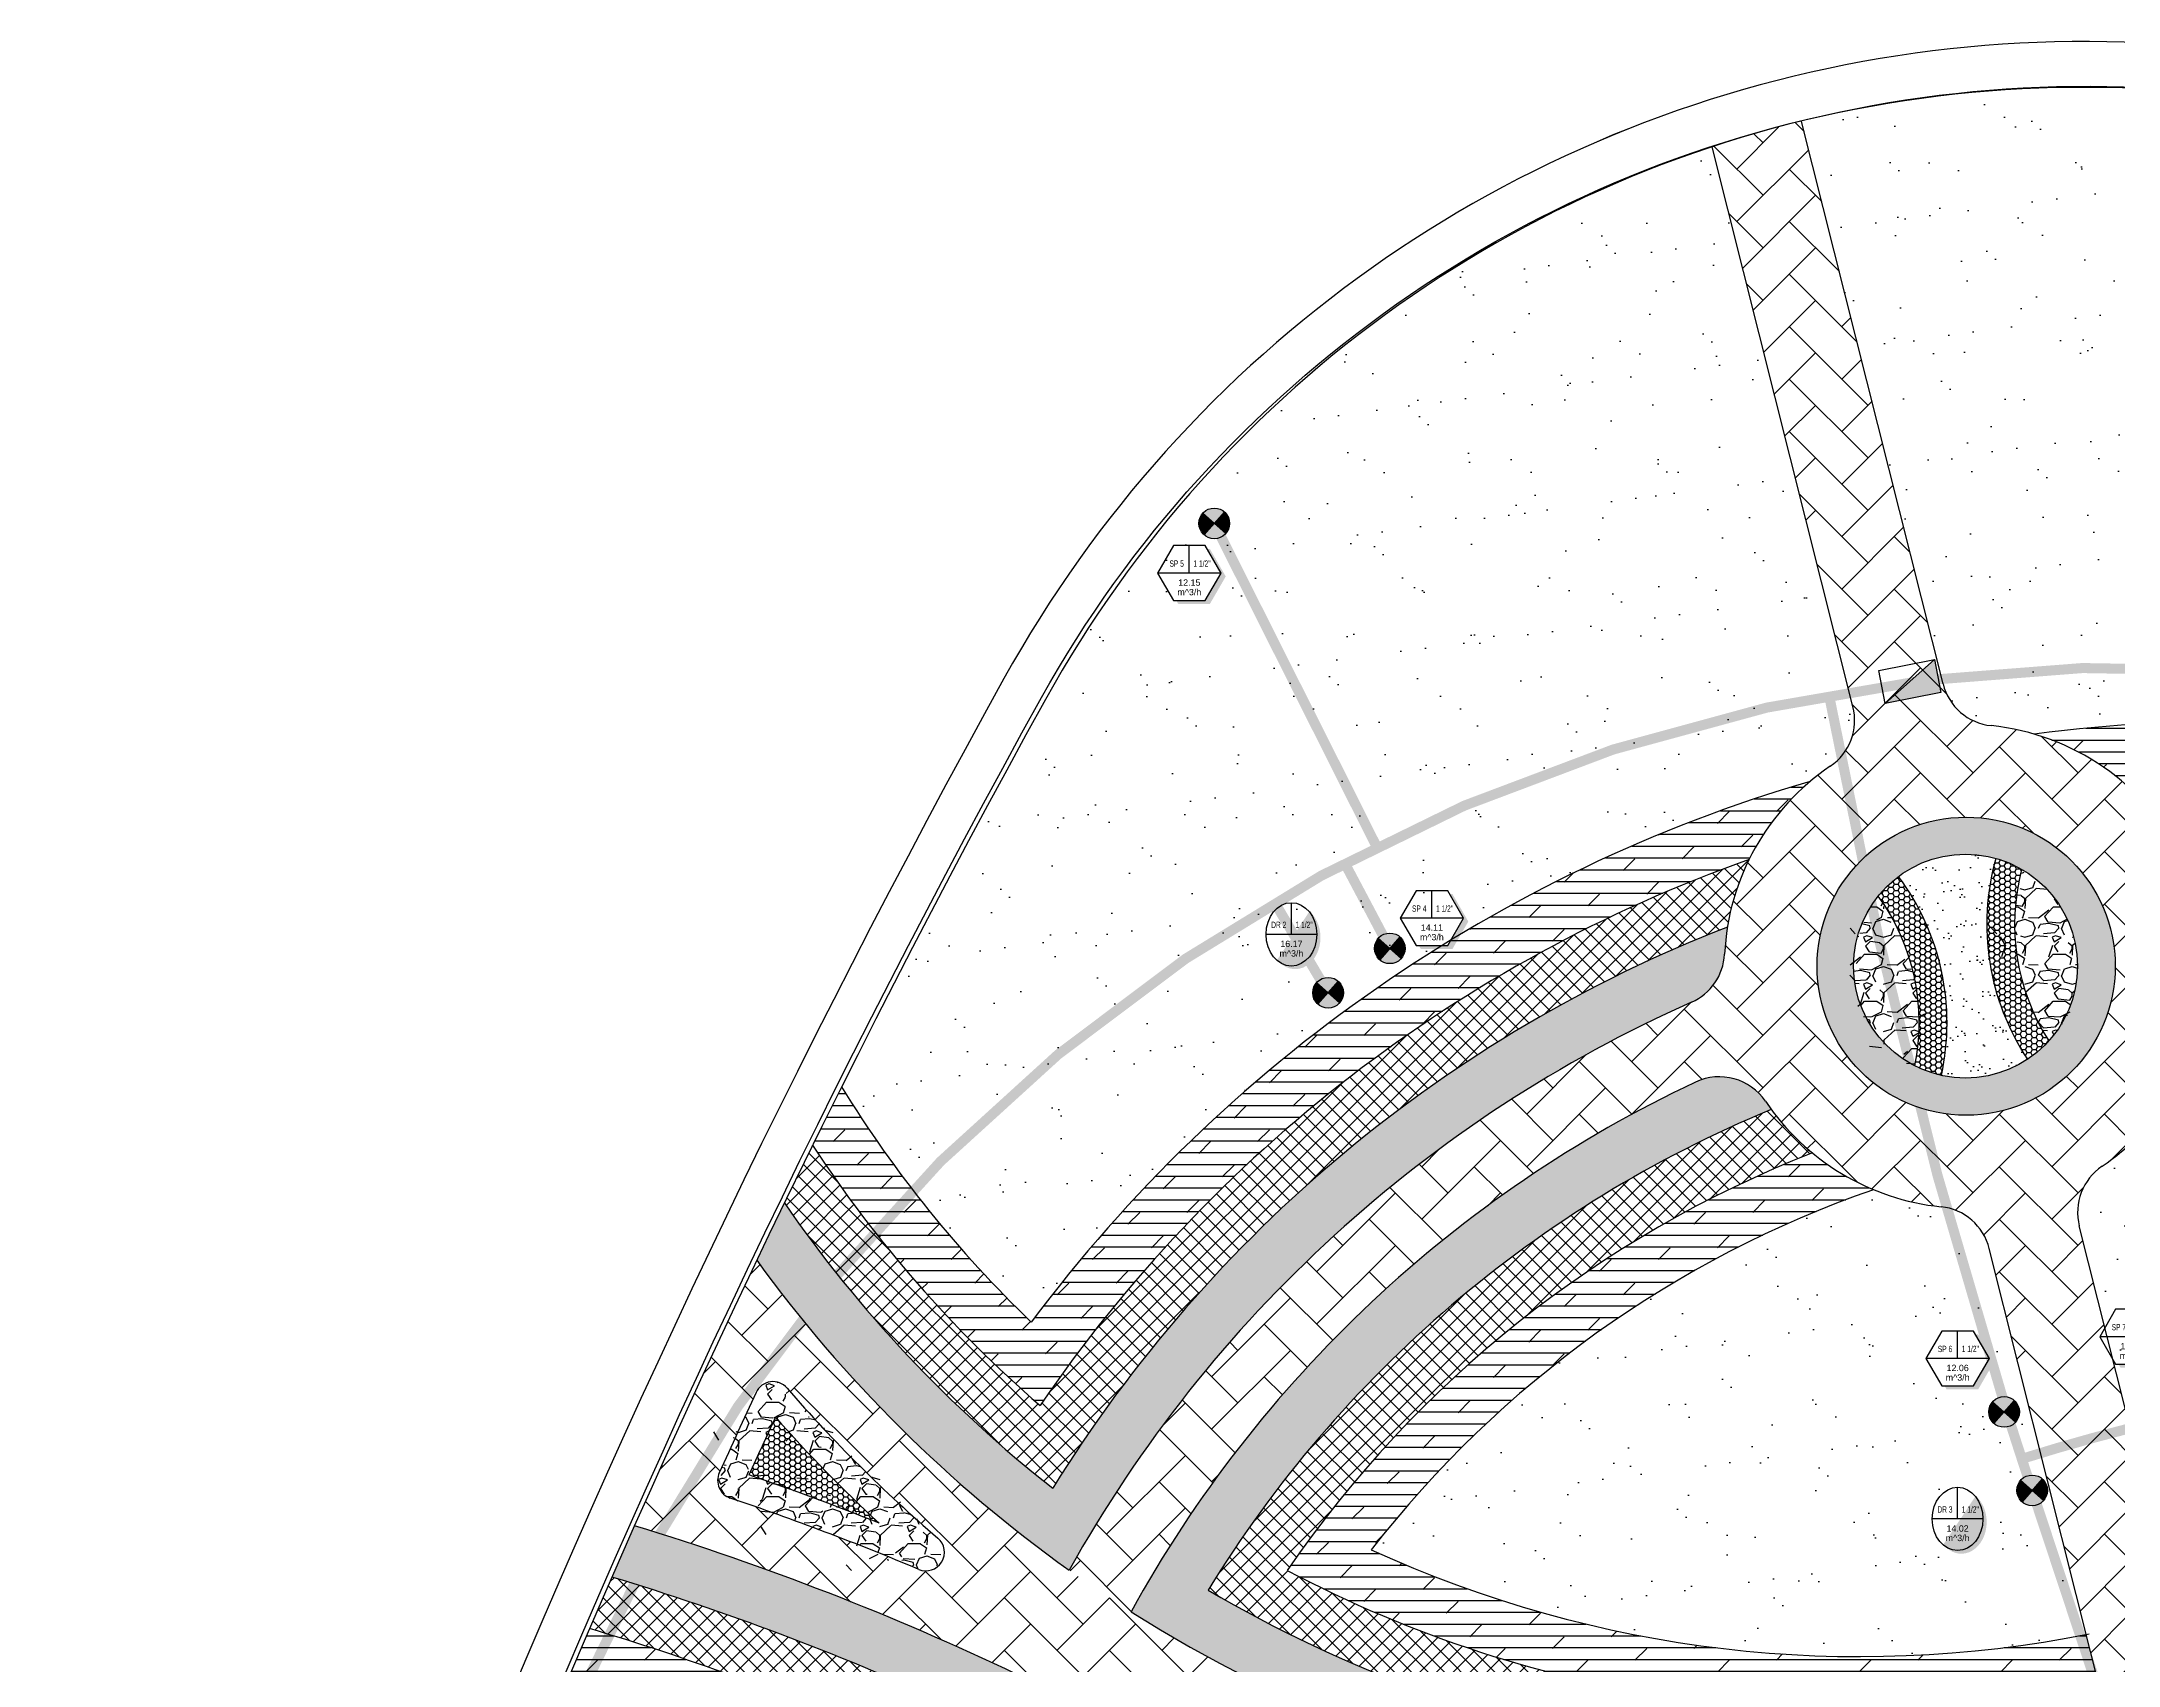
# Model space of a CAD drawing. Extents: x 671027 to 671570, y 802418 to 802669.
# Drawn here: x 671246.4 to 671358.3, y 802527.9 to 802615.4 of the extents above; entities that cross this region are included whole.
import ezdxf
from ezdxf.enums import TextEntityAlignment as Align

# ---------------------------------------------------------------- set-up
doc = ezdxf.new("R2010")
doc.units = 0
doc.linetypes.add('1', pattern=[0])
for name, color, linetype in [('Grass', 7, 'Continuous'), ('gravel', 7, 'Continuous'), ('L-IRR-CONT-CABLES', 171, 'Continuous'), ('L-IRR-CONT-CONTROLLER', 5, 'Continuous'), ('L-VALV-NOTN', 7, 'Continuous'), ('L-VALV-SYMB', 7, 'Continuous'), ('L-ZONE-ATTR-VALV', 7, 'Continuous'), ('ROAD BORDER', 7, 'Continuous'), ('Roads boundry', 7, 'Continuous'), ('sand', 7, 'Continuous'), ('shrubs-Gc', 7, 'Continuous')]:
    doc.layers.add(name, color=color, linetype=linetype)
doc.layers.add('Hardscape', color=80, linetype='1', lineweight=15)
doc.layers.add('L-SYMB-TRIM', color=7, linetype='Continuous', true_color=0x000000)
doc.styles.get("Standard").update_dxf_attribs({"font": 'arial.ttf'})
doc.styles.add('ValveZoneLabelText', font='arial.ttf', dxfattribs={"height": 0.2000000064})
doc.linetypes.add('PIPE 90', pattern='A,12.7,-5.08,["GAS",Standard,S=2.54,R=0,X=-2.54,Y=-1.27],-6.35', length=24.13)
pattern_1 = [(0, (0, 0), (0, 0.635), []), (45, (0, 0), (-1.269999134350098, 1.269999134350099), [0.8980256121069154, -1.796051224213831])]
pattern_2 = [(45, (0, 0), (-0.4490128060534576, 0.4490128060534577), []), (135, (0, 0), (-0.4490128060534577, -0.4490128060534576), [])]
pattern_3 = [(37.50000000000001, (0, 0), (-0.01800035207982051, 0.5505898919955101), [0, -0.43434, 0, -0.485775, 0, -0.4643437499999999]), (7.499999999999999, (0, 0), (0.505713693530253, 0.8064282381393985), [0, -0.234315, 0, -0.3914775, 0, -0.15001875]), (327.5, (-0.3514725000131875, 0), (0.8898664165216401, 0.001616832763363982), [0, -0.142875, 0, -0.51435, 0, -0.6715125]), (317.5, (-0.3514725000131875, 0), (0.8590010090313343, 0.2507954886643683), [0, -0.07143749999999999, 0, -0.337185, 0, -0.3857625])]
pattern_4 = [(37.50000000000001, (0, 0), (-0.1600031295984046, 4.894132373293424), [0, -3.860800000000001, 0, -4.318000000000001, 0, -4.1275]), (7.499999999999999, (0, 0), (4.495232831380027, 7.168251005683543), [0, -2.0828, 0, -3.4798, 0, -1.3335]), (327.5, (-3.124199999962002, 0), (7.90992370241458, 0.01437184678545762), [0, -1.27, 0, -4.572, 0, -5.969]), (317.5, (-3.124199999962002, 0), (7.635564524722972, 2.229293232572163), [0, -0.635, 0, -2.9972, 0, -3.429])]
pattern_5 = [(0, (0, 0), (0.28575, 0.1649778387), [0.1905, -0.3809999999999999]), (120, (0, 0), (-0.2857499993756514, 0.1649778397814034), [0.1904999999999998, -0.3809999999999997]), (59.99999999999999, (0, 0), (6.243485461965292e-10, 0.3299556784814033), [-0.3809999999999999, 0.1905])]
pattern_6 = [(228.0127875, (-50.79460493242368, 77.47674149286468), (-20.32000000159581, -22.85999999858178), [0.34172144, -33.830483639565]), (184.969741, (-51.02320493233856, 77.2227414927911), (30.47999998794051, 2.540000144697924), [0.5864047199999993, -58.05404889352396]), (132.5104471, (-51.60740493237972, 77.17194149282295), (25.40000001072749, -27.93999999024596), [0.41348152, -40.9347227941]), (267.273689, (-52.59800493239891, 76.53694149281364), (2.540000005319725, 50.79999999973313), [0.5340045199999994, -52.86643742573796]), (292.83365418, (-52.62340493244119, 76.00354149285704), (-12.70000000106341, 30.47999999955546), [0.5236336999999994, -51.83980774534396]), (357.2736889999999, (-52.42020493233576, 75.52094149275217), (-50.79999999973313, 2.540000005319728), [0.5340045199999994, -52.86643742573796]), (37.69424047, (-51.88680493237916, 75.4955414928263), (-33.01999999853589, -25.40000000190041), [0.70619366, -69.91311531424701]), (72.25532837, (-51.32800493238028, 75.92734149284661), (17.78000000477929, 55.87999999847886), [0.66671952, -66.005256601905]), (121.42956562, (-51.12480493239127, 76.56234149285592), (-20.32000000288312, 33.01999999822602), [0.535813, -53.04554569871201]), (175.2363583, (-51.40420493239071, 77.01954149280209), (27.93999999959953, -2.540000004389256), [0.6117132799999994, -29.97393694999998]), (222.3974378, (-52.01380493235774, 77.07034149277024), (-30.47999999902466, -27.94000000106399), [0.7910779200000001, -78.31677251217701]), (138.81407483, (-50.08340493240394, 76.51154149277136), (-17.77999999893351, 15.24000000123918), [0.27000454, -26.730565824344]), (171.4692344, (-50.28660493239295, 76.6893414928345), (33.02000000088966, -5.079999994237343), [0.51368198, -50.85463899704001]), (225, (-50.79460493242368, 76.76554149284493), (-3.552713678800501e-16, -2.540000000000239), [0.35920934, -3.232893108428]), (203.19859051, (-50.97240493237041, 77.07034149277024), (12.70000000034609, 5.079999999109334), [0.1934413199999998, -19.15062236889398]), (291.80140949, (-51.15020493243355, 76.99414149275981), (-2.540000000531496, 7.619999999822872), [0.27356562, -13.40475299]), (30.96375653, (-51.04860493238084, 76.74014149280265), (7.620000000186383, 5.079999999721125), [0.4443196599999997, -14.36629815290999]), (161.56505118, (-50.6676049324451, 76.96874149283394), (5.080000000132583, -2.539999999733753), [0.32128714, -7.710898116828]), (16.389540334, (-52.62340493244119, 76.99414149275981), (25.40000000000015, 7.620000000000243), [0.450088, -44.55882667253901]), (70.34617594, (-52.19160493242089, 77.1211414928548), (-10.16000000092932, -27.93999999967041), [0.37759894, -37.3822156782]), (293.19859051, (-50.6676049324451, 77.47674149286468), (-5.079999999113262, 12.70000000035529), [0.3868800999999997, -18.95718358889398]), (343.6104596700001, (-50.51520493242424, 77.1211414928548), (-25.40000000053229, 7.619999998222859), [0.4500879999999997, -44.55882667253996]), (339.44395478, (-52.62340493244119, 75.41934149281587), (-12.69999999999986, 5.080000000000211), [0.4340351999999996, -21.26773431310598]), (294.7751406, (-52.21700493234675, 75.26694149279501), (-12.70000001511693, 27.93999999312726), [0.36367212, -36.00359338072001]), (66.80140949, (-50.64220493240282, 74.93674149282742), (5.079999999202299, 12.7000000003193), [0.3868801000000001, -18.957183588894]), (17.35402464, (-50.48980493238196, 75.2923414928373), (-33.01999999934302, -10.16000000213246), [0.4257827400000001, -42.1523759802]), (69.44395478, (-51.88680493237916, 74.93674149282742), (-5.080000000088461, -12.69999999996463), [0.2170176, -21.48475191310601]), (101.309932474, (-50.79460493242368, 74.93674149282742), (-2.5400000000004, 10.16000000000037), [0.1295146, -12.821994964526]), (165.963756532, (-50.82000493234955, 75.063741492806), (7.619999999999513, -2.539999999999865), [0.5236337000000001, -9.949054589069]), (186.00900596, (-51.32800493238028, 75.19074149278458), (25.39999999986537, 2.540000001329354), [0.4852669999999997, -48.04136486333697]), (303.69006753, (-51.04860493238084, 76.51154149277136), (-2.540000000352969, 5.079999999823702), [0.36632388, -8.79177635968]), (353.15722659, (-50.84540493239183, 76.20674149284605), (43.18000000026569, -5.079999997739394), [0.6395567600000001, -63.316009065031]), (60.9453959, (-50.21040493238252, 76.13054149283562), (-10.16000000027969, -17.77999999984025), [0.26150824, -25.88939231811]), (90, (-50.08340493240394, 76.3591414927505), (-2.54, 2.54), [0.1524, -2.3876]), (120.25643716, (-51.37880493234843, 75.26694149279501), (10.15999999875716, -17.7800000007098), [0.3528669600000001, -34.9339407732]), (48.01278749999999, (-51.55660493241157, 75.57174149283674), (20.32000000167534, 22.8599999985102), [0.6834428800000001, -33.488762199565]), (0, (-51.09940493234899, 76.07974149275105), (2.54, 2.54), [0.6604000000000001, -1.8796]), (325.3048465, (-50.43900493241381, 76.07974149275105), (25.40000000962153, -17.77999998625458), [0.40160956, -39.75931672414001]), (254.0546040999999, (-50.1088049323298, 75.85114149283618), (-2.539999999822557, -10.16000000004475), [0.36982908, -18.121650038772]), (207.64597536, (-50.21040493238252, 75.4955414928263), (-48.26000000177335, -25.39999999663075), [0.6021450999999993, -59.61246442293796]), (175.42607874, (-50.74380493233912, 75.21614149282686), (-33.01999999999883, 2.539999999999478), [0.6370294599999999, -63.06584645624])]

# ---------------------------------------------------------------- blocks, each defined once
blk = doc.blocks.new('valvesym-1')
at = {"linetype": 'Continuous', "lineweight": 0}
for points in [[(-0.005572365368450294, -9.992007221626409e-16), (-0.7466969593723654, -9.992007221626409e-16), (-0.7495614365984087, 0.005572365560468029), (-0.7407662468327931, 0.1173258474159137), (-0.7132923789272694, 0.2317627430862896), (-0.6682548853708725, 0.3404928708454358), (-0.6067627387258326, 0.4408389340933168), (-0.5303300797232847, 0.5303300797232787), (-0.4408389340933239, 0.6067627387258273), (-0.3404928708454441, 0.6682548853708682), (-0.231762743086298, 0.7132923789272665), (-0.1173258474159223, 0.7407662468327918), (-0.005572365368450294, 0.7495614366135223), (0.0002269082501467068, 0.7466969851027485), (0.0002269082501467068, 0.005572365560468029)], [(0.7466969593723654, -1.998401444325282e-15), (0.005572365368450294, -1.665334536937735e-15), (0.0002269082501467068, -0.005572365560468362), (0.0002269082501467068, -0.7466969851027487), (0.005572365368450294, -0.7495614366135223), (0.1173258474159267, -0.7407662468327914), (0.2317627430863026, -0.7132923789272656), (0.3404928708454474, -0.668254885370867), (0.4408389340933271, -0.6067627387258254), (0.530330079723287, -0.5303300797232764), (0.6067627387258343, -0.4408389340933148), (0.6682548853708735, -0.3404928708454339), (0.7132923789272702, -0.231762743086288), (0.7407662468327935, -0.1173258474159117), (0.7495614365984057, -0.005572365560468362)]]:
    blk.add_hatch(color=0, dxfattribs=at).paths.add_polyline_path(points, flags=0)
at = {"layer": 'L-SYMB-TRIM', "linetype": 'Continuous', "lineweight": 0}
h = blk.add_hatch(color=256, dxfattribs=at)
edge = h.paths.add_edge_path()
edge.add_arc((0, 0), 0.7499999912790698, 0, 360)
at = {"color": 0, "linetype": 'Continuous', "ltscale": 0.1022343309819866, "flags": 128}
for points in [[(0.7499999912790697, 0), (-0.7499782480462722, 0)], [(0.0002269082501467068, 0.7499999569541651), (0.0002269082501467068, -0.749999989485058)]]:
    blk.add_lwpolyline(points, dxfattribs=at)
at = {"color": 0, "linetype": 'Continuous', "ltscale": 0.1022343309819866}
blk.add_circle((0, 0), 0.7499999912790698, dxfattribs=at)
blk = doc.blocks.new('ControlValve-1')
at = {"layer": 'L-VALV-SYMB', "color": 0, "xscale": 1.000000032, "yscale": 1.000000032}
blk.add_blockref('valvesym-1', (0, 0), dxfattribs=at)
at = {"layer": 'L-ZONE-ATTR-VALV', "style": 'ValveZoneLabelText'}
blk.add_attdef('WaterSource/ZoneId', (0, 0), '', height=0.2000000064, dxfattribs=at)
blk = doc.blocks.new('V-D-1.5')
at = {"layer": 'L-VALV-SYMB', "color": 130, "rotation": 48.58537856362994}
blk.add_blockref('ControlValve-1', (0, 0), dxfattribs=at)
blk = doc.blocks.new('vnotation-4')
h = blk.add_hatch(color=256)
edge = h.paths.add_edge_path()
edge.add_ellipse((0, 0), major_axis=(0, 0.5), ratio=0.8, start_angle=151.239389194318, end_angle=321.1378267994929)
edge.add_ellipse((0.05851919929342841, -0.04899005160074754), major_axis=(0, 0.5), ratio=0.8, start_angle=141.137826799493, end_angle=331.23938919431794, ccw=False)
for p, q in [((0, 0), (3.888022200886621e-17, 0.5)), ((0.4, -9.18454765366783e-17), (-0.4, 3.061515884555943e-17))]:
    blk.add_line(p, q)
blk.add_ellipse((0, 0), major_axis=(0, 0.5), ratio=0.8, start_param=-3.141592653589793, end_param=3.141592653589793)
for tag, p in [('AA', (-0.2, 0.15)), ('2', (0.2, 0.15)), ('GPM', (0, -0.3)), ('20', (0, -0.15))]:
    blk.add_attdef(tag, text='', height=0.1).set_placement(p, align=Align.MIDDLE_CENTER)
at = {"flags": 1}
blk.add_attdef('WATERSOURCE/ZONEID', text='', height=0.005, dxfattribs=at).set_placement((0, 0), align=Align.MIDDLE_CENTER)
blk = doc.blocks.new('V_S_1.5')
at = {"layer": 'L-VALV-SYMB', "color": 130, "rotation": 48.58537856362994}
blk.add_blockref('ControlValve-1', (0, 0), dxfattribs=at)
blk = doc.blocks.new('vnotation-6')
blk.add_hatch(color=256).paths.add_polyline_path([(0.2809331929103995, 0.379434840131078), (0.5, 0), (0.2499999999999997, -0.4330127018922195), (-0.2061760863627774, -0.4330127018922192), (-0.175242893452378, -0.4865905636533605), (0.3247571065476219, -0.4865905636533608), (0.5747571065476222, -0.05357786176114132), (0.3247571065476222, 0.379434840131078)])
for p, q in [((0, 0), (5.551115123125783e-17, 0.4330127018922194)), ((0.5, -1.110223024625157e-16), (-0.5, 0))]:
    blk.add_line(p, q)
blk.add_lwpolyline([(0.5, 0), (0.25, 0.4330127018922194), (-0.2499999999999999, 0.4330127018922194), (-0.5, 5.551115123125783e-17), (-0.2500000000000002, -0.4330127018922192), (0.2499999999999997, -0.4330127018922195)], close=True)
for tag, p in [('AA', (-0.2, 0.2)), ('2', (0.2, 0.2)), ('GPM', (0, -0.3)), ('20', (0, -0.15))]:
    blk.add_attdef(tag, text='', height=0.1).set_placement(p, align=Align.MIDDLE_CENTER)
at = {"flags": 1}
blk.add_attdef('WATERSOURCE/ZONEID', text='', height=0.005, dxfattribs=at).set_placement((0, 0), align=Align.MIDDLE_CENTER)
blk = doc.blocks.new('CONTROLLER')
at = {"layer": 'L-IRR-CONT-CONTROLLER'}
blk.add_hatch(color=256, dxfattribs=at).paths.add_polyline_path([(0.6645395514895966, 0.7896006436388066), (-0.6645395514895966, 0), (0.6645395514896251, 2.84e-14)])
blk.add_lwpolyline([(-0.6645395514896109, 0.7896006436388348), (0.6645395514896109, 0.7896006436388348), (0.6645395514896109, 0), (-0.6645395514896109, 0)], close=True, dxfattribs=at)
blk.add_lwpolyline([(0.6645395514896109, 0.7896006436388348), (-0.6645395514896109, 0)], dxfattribs=at)

msp = doc.modelspace()

# ---------------------------------------------------------------- hatches: boundary and pattern name
at = {"layer": 'Grass', "linetype": 'ByBlock'}
h = msp.add_hatch(dxfattribs=at)
h.set_pattern_fill('AR-SAND', color=94, scale=0.1)
h.set_pattern_definition(pattern_4)
h.paths.add_polyline_path([(671399.3517907268, 802596.4636280818), (671408.6907236452, 802588.0441431054, -0.07917513163356485), (671403.9973471246, 802568.2984964466, 0.1631777206847239), (671353.7121392085, 802578.0871855326, 0.04541889867104872), (671351.3945393086, 802578.543524693, -0.3145919408780493), (671348.8005115428, 802580.7954504384), (671341.1779289816, 802611.1157745324, -0.2488504377992886)])
h = msp.add_hatch(dxfattribs=at)
h.set_pattern_fill('AR-SAND', color=94, scale=0.1)
h.set_pattern_definition(pattern_4)
h.paths.add_polyline_path([(671299.6927110293, 802546.4117035771, -0.0633690619159384), (671289.4748812846, 802559.0864970936, -0.01038513542350838), (671300.453878996, 802579.9452450376, -0.1887644006235618), (671336.3701063554, 802609.7324756453), (671343.9514026123, 802579.5763759635, -0.3149717155092079), (671342.7273169898, 802576.3631025237, 0.02609017441784263), (671341.6445911959, 802575.5421923053, 0.1626565361569138)])
h = msp.add_hatch(dxfattribs=at)
h.set_pattern_fill('AR-SAND', color=94, scale=0.1)
h.set_pattern_definition(pattern_4)
h.paths.add_polyline_path([(671361.395898007, 802530.6948189789), (671356.141968642, 802551.593358264, -0.3149717155098368), (671357.3660542644, 802554.8066317039, 0.05296214633264042), (671359.4669548852, 802556.5847536196, -0.1459699085263934), (671392.236061825, 802549.666084707, -0.1432506243744914)])
h = msp.add_hatch(dxfattribs=at)
h.set_pattern_fill('AR-SAND', color=94, scale=0.1)
h.set_pattern_definition(pattern_4)
h.paths.add_polyline_path([(671356.5198341229, 802529.5829631414, -0.1573820060516547), (671318.0063343626, 802534.1491115534, -0.1450809397192575), (671345.0642913934, 802553.5466254024, 0.07231959819745172), (671348.6988319174, 802552.6262095375, -0.3145919434563014), (671351.2928597112, 802550.3742837891)])
at = {"layer": 'gravel', "linetype": 'ByBlock'}
h = msp.add_hatch(dxfattribs=at)
h.set_pattern_fill('GRAVEL', color=250, scale=0.1)
h.set_pattern_definition(pattern_6)
h.paths.add_polyline_path([(671353.037254928, 802570.807336146, -0.4763641906081925), (671354.4974437818, 802561.559316587, -0.2087031330792862)])
h = msp.add_hatch(dxfattribs=at)
h.set_pattern_fill('GRAVEL', color=250, scale=0.1)
h.set_pattern_definition(pattern_6)
h.paths.add_polyline_path([(671347.2879608152, 802560.2145272837, -0.476364190608151), (671345.3158825972, 802569.367063804, -0.2087031330792727)])
h = msp.add_hatch(dxfattribs=at)
h.set_pattern_fill('GRAVEL', color=250, scale=0.1)
h.set_pattern_definition([(228.0127875, (1.828800000017509, 2.540000000037253), (-20.32000000159581, -22.85999999858178), [0.34172144, -33.830483639565]), (184.969741, (1.600199999986216, 2.285999999963678), (30.47999998794051, 2.540000144697924), [0.5864047199999994, -58.05404889352396]), (132.5104471, (1.015999999945052, 2.23519999999553), (25.40000001072749, -27.93999999024596), [0.41348152, -40.9347227941]), (267.273689, (0.02540000004228204, 1.600199999986216), (2.540000005319725, 50.79999999973313), [0.5340045199999995, -52.86643742573797]), (292.83365418, (0, 1.066800000029616), (-12.70000000106341, 30.47999999955546), [0.5236336999999995, -51.83980774534397]), (357.2736889999999, (0.2031999999890104, 0.5842000000411645), (-50.79999999973313, 2.540000005319728), [0.5340045199999995, -52.86643742573797]), (37.69424047, (0.7365999999456108, 0.5587999999988824), (-33.01999999853589, -25.40000000190041), [0.70619366, -69.91311531424701]), (72.25532837, (1.295399999944493, 0.9906000000191852), (17.78000000477929, 55.87999999847886), [0.66671952, -66.005256601905]), (121.42956562, (1.498600000049919, 1.625600000028498), (-20.32000000288312, 33.01999999822602), [0.535813, -53.04554569871201]), (175.2363583, (1.219200000050478, 2.082799999974668), (27.93999999959953, -2.540000004389256), [0.6117132799999995, -29.97393694999998]), (222.3974378, (0.6095999999670312, 2.133599999942817), (-30.47999999902466, -27.94000000106399), [0.7910779200000001, -78.31677251217701]), (138.81407483, (2.540000000037253, 1.574799999943934), (-17.77999999893351, 15.24000000123918), [0.27000454, -26.730565824344]), (171.4692344, (2.336800000048243, 1.752600000007078), (33.02000000088966, -5.079999994237343), [0.51368198, -50.85463899704001]), (225, (1.828800000017509, 1.828800000017509), (-3.552713678800501e-16, -2.540000000000239), [0.35920934, -3.232893108428]), (203.19859051, (1.650999999954365, 2.133599999942817), (12.70000000034609, 5.079999999109334), [0.1934413199999999, -19.15062236889398]), (291.80140949, (1.473200000007637, 2.057400000048801), (-2.540000000531496, 7.619999999822872), [0.27356562, -13.40475299]), (30.96375653, (1.574799999943934, 1.803399999975227), (7.620000000186383, 5.079999999721125), [0.4443196599999997, -14.36629815290999]), (161.56505118, (1.955799999996088, 2.032000000006519), (5.080000000132583, -2.539999999733753), [0.32128714, -7.710898116828]), (16.389540334, (0, 2.057400000048801), (25.40000000000015, 7.620000000000243), [0.450088, -44.55882667253901]), (70.34617594, (0.4318000000203028, 2.184400000027381), (-10.16000000092932, -27.93999999967041), [0.37759894, -37.3822156782]), (293.19859051, (1.955799999996088, 2.540000000037253), (-5.079999999113262, 12.70000000035529), [0.3868800999999998, -18.95718358889398]), (343.6104596700001, (2.10820000001695, 2.184400000027381), (-25.40000000053229, 7.619999998222859), [0.4500879999999998, -44.55882667253996]), (339.44395478, (0, 0.4825999999884516), (-12.69999999999986, 5.080000000000211), [0.4340351999999997, -21.26773431310599]), (294.7751406, (0.4063999999780208, 0.33019999996759), (-12.70000001511693, 27.93999999312726), [0.36367212, -36.00359338072001]), (66.80140949, (1.98120000003837, 0), (5.079999999202299, 12.7000000003193), [0.3868801000000001, -18.957183588894]), (17.35402464, (2.133599999942817, 0.355600000009872), (-33.01999999934302, -10.16000000213246), [0.4257827400000001, -42.1523759802]), (69.44395478, (0.7365999999456108, 0), (-5.080000000088461, -12.69999999996463), [0.2170176, -21.48475191310601]), (101.309932474, (1.828800000017509, 0), (-2.5400000000004, 10.16000000000037), [0.1295146, -12.821994964526]), (165.963756532, (1.803399999975227, 0.1269999999785796), (7.619999999999513, -2.539999999999865), [0.5236337000000001, -9.949054589069]), (186.00900596, (1.295399999944493, 0.2539999999571592), (25.39999999986537, 2.540000001329354), [0.4852669999999997, -48.04136486333697]), (303.69006753, (1.574799999943934, 1.574799999943934), (-2.540000000352969, 5.079999999823702), [0.36632388, -8.79177635968]), (353.15722659, (1.77800000004936, 1.270000000018626), (43.18000000026569, -5.079999997739394), [0.6395567600000001, -63.316009065031]), (60.9453959, (2.412999999942258, 1.193800000008196), (-10.16000000027969, -17.77999999984025), [0.26150824, -25.88939231811]), (90, (2.540000000037253, 1.422400000039488), (-2.54, 2.54), [0.1524, -2.3876]), (120.25643716, (1.244599999976344, 0.33019999996759), (10.15999999875716, -17.7800000007098), [0.3528669600000001, -34.9339407732]), (48.01278749999999, (1.066800000029616, 0.6350000000093132), (20.32000000167534, 22.8599999985102), [0.6834428800000001, -33.488762199565]), (0, (1.523999999975786, 1.143000000040047), (2.54, 2.54), [0.6604000000000001, -1.8796]), (325.3048465, (2.184400000027381, 1.143000000040047), (25.40000000962153, -17.77999998625458), [0.40160956, -39.75931672414001]), (254.0546040999999, (2.514599999994971, 0.9144000000087544), (-2.539999999822557, -10.16000000004475), [0.36982908, -18.121650038772]), (207.64597536, (2.412999999942258, 0.5587999999988824), (-48.26000000177335, -25.39999999663075), [0.6021450999999994, -59.61246442293797]), (175.42607874, (1.879599999985658, 0.2793999999994412), (-33.01999999999883, 2.539999999999478), [0.6370294599999999, -63.06584645624])])
edge = h.paths.add_edge_path(flags=16)
edge.add_arc((671344.3868694465, 802592.8980244967), 77.98678802096713, 221.4280209583634, 227.298582495496, ccw=False)
edge.add_arc((671797.0403059244, 802305.2487385675), 563.0000000673839, 155.211706601209, 155.5607045994819)
edge.add_arc((671234.7938253757, 802392.9729740187), 153.4723081456573, 68.3167769956367, 71.10834331817819, ccw=False)
edge = h.paths.add_edge_path()
edge.add_arc((671234.7938253757, 802392.9729740187), 151.9723081456573, 67.22265414311738, 71.31462412750238, ccw=False)
edge.add_arc((671294.0172168224, 802534.0159354345), 0.9999999999999999, 247.2226541431174, 409.4552450902426)
edge.add_arc((671344.3868694465, 802592.8980244967), 76.48678802096713, 220.8602352061393, 229.4552450902426, ccw=False)
edge.add_arc((671285.7830154351, 802542.2049222755), 0.9999999999999999, 40.86023520613928, 155.1333445247803)
edge.add_arc((671797.0403059244, 802305.2487385675), 564.5000000673839, 155.1333445247803, 155.6168195883758)
edge.add_arc((671283.8017495959, 802537.8824299662), 0.9999999999999999, 155.6168195883758, 251.3146241275024)
at = {"layer": 'Hardscape'}
h = msp.add_hatch(dxfattribs=at)
h.set_pattern_fill('AR-HBONE', color=251, scale=0.5)
h.set_pattern_definition([(45, (-675480.1106416162, -802687.9175801403), (2.220446049250313e-16, 2.82842712474619), [6, -2]), (135, (-675478.6964280538, -802686.5033665779), (2.220446049250313e-16, 2.82842712474619), [6, -2])])
h.paths.add_polyline_path([(671420.9911363908, 802530.419079941, 0.3564185848566495), (671421.457726224, 802534.1852232465, 0.06502041347440585), (671410.2990935898, 802547.6679814993, -0.006819381750013298), (671413.1450974577, 802550.48329309, -0.06842806752082291), (671425.4409522585, 802535.348415333, 0.2955544622662496), (671428.3773668088, 802533.9284248347, -0.8097388147398058), (671436.7283291727, 802509.8479304744, 0.2955544622660227), (671435.3015456228, 802506.914810612, -0.06456998133780872), (671435.1735192551, 802488.5052329487, 0.005006434108123105), (671431.1285960067, 802488.4677008206, 0.06275886861352166), (671431.453391756, 802505.3621299329, 0.3564185848573256), (671428.7552606072, 802508.0307681201, -0.6422679723435928)])
h.paths.add_polyline_path([(671430.8233191636, 802513.0149070462, 1), (671429.1625349883, 802528.9859196634, 1)], flags=16)
h.paths.add_polyline_path([(671365.8973844853, 802565.7602576236, 0.3701304910562714), (671362.8714852475, 802563.2896480621, -0.2019685250240934), (671357.3660522815, 802554.8066346237, 0.3149719415910385), (671356.141968642, 802551.593358264), (671357.4391562757, 802546.4335388524), (671363.5906415065, 802521.9647942566, -0.01701694665333523), (671358.7221040309, 802520.8230006462), (671351.2928597111, 802550.3742837891, 0.3149717155074434), (671348.6947053735, 802552.626639411, -0.2220571350402036), (671339.2410025552, 802558.306080872, 0.3701306396925756), (671335.4750996266, 802559.3443304739, 0.1581078736661541), (671305.0695365685, 802530.8137644223, -0.01366064180112755), (671301.7376669926, 802533.0536133652, -0.1626782124827104), (671335.2536456073, 802563.6406283225, 0.2831624201260748), (671337.0342945128, 802566.2338611757, -0.2352225581305126), (671342.7238851048, 802576.3607711737, 0.3153520210887766), (671343.9514026123, 802579.5763759634), (671336.3750644987, 802609.7127536532, -0.01954959624762731), (671341.1834817751, 802611.0936872016), (671348.8005115428, 802580.7954504384, 0.314971715511892), (671351.3986658804, 802578.5430948165, -0.2556895341446855), (671361.6887799071, 802571.4333845822, 0.283162420133665), (671364.3650036139, 802569.7800867182, -0.1631994005964295), (671407.4944492271, 802555.2451177315, -0.0136606418011594), (671405.3439707501, 802551.8548787314, 0.1586283161576397)])
h.paths.add_polyline_path([(671349.2162935394, 802573.5703734223, 1), (671350.8770777148, 802557.5993608051, 1)], flags=16)
h = msp.add_hatch(dxfattribs=at)
h.set_pattern_fill('AR-HBONE', color=251, scale=0.5)
h.set_pattern_definition([(45, (-673847.9582241292, -801760.793578709), (0, 2.82842712474619), [6, -2]), (135, (-673846.5440105663, -801759.3793651466), (2.220446049250313e-16, 2.82842712474619), [6, -2])])
h.paths.add_polyline_path([(671278.3240163288, 802535.4435712302, -0.006934415861741222), (671284.9076873536, 802549.7409287744, 0.66462960352515), (671416.8447145295, 802580.6436905864), (671417.1021850156, 802580.4116054681), (671432.7317528373, 802566.3349022788, 0.1883416674879848), (671372.0840579804, 802478.4490603469, 0.01616380397232093), (671359.8151024525, 802473.9817937382, 0.1766349934288822)])
h.paths.add_polyline_path([(671337.0001669895, 802506.7903311895, -0.05351524479782128), (671358.8273917859, 802482.5062162419, 0.6304159940423829), (671369.4806571321, 802484.4383036533, -0.05428110816170177), (671381.431435129, 802514.8103934315, 0.706632681603334), (671375.0270462994, 802521.7265282344, -0.1143951784225377), (671340.5861008388, 802515.5045074828, 0.7059984922328879)], flags=16)
h.paths.add_polyline_path([(671294.6672586412, 802534.775833871, -0.0375203973870377), (671286.5393231298, 802542.8591383492, 0.544499667226283), (671284.8757265435, 802542.6254301436, 0.002109561052168651), (671282.8909447045, 802538.2952670405, 0.4436496554100509), (671283.4813783809, 802536.9351378863, -0.01785648479128385), (671293.6300657612, 802533.0939191355, 0.8558373785887041)], flags=16)
h.paths.add_polyline_path([(671416.5903739688, 802557.7036215719, -0.02004065313521632), (671425.9502038966, 802565.2144227157, 0.4743790038603573), (671426.1011843599, 802568.308637111), (671421.1729975862, 802572.7516280677, 0.554523892678824), (671417.9112615082, 802571.8174051103, -0.04111638270438389), (671413.4707367199, 802560.0704747204, 0.8130969758238349)], flags=16)
at = {"layer": 'sand', "linetype": 'ByBlock'}
h = msp.add_hatch(dxfattribs=at)
h.set_pattern_fill('AR-SAND', color=1, scale=0.03)
h.set_pattern_definition([(37.50000000000001, (-52.62340493244119, 74.93674149282742), (-0.04800093887952137, 1.468239711988027), [0, -1.15824, 0, -1.2954, 0, -1.23825]), (7.499999999999999, (-52.62340493244119, 74.93674149282742), (1.348569849414008, 2.150475301705063), [0, -0.6248400000000001, 0, -1.04394, 0, -0.40005]), (327.5, (-53.56066493235994, 74.93674149282742), (2.372977110724374, 0.004311554035637286), [0, -0.3809999999999999, 0, -1.3716, 0, -1.7907]), (317.5, (-53.56066493235994, 74.93674149282742), (2.290669357416891, 0.6687879697716489), [0, -0.1905, 0, -0.8991599999999998, 0, -1.0287])])
h.paths.add_polyline_path([(671353.3516827124, 802560.5697545375, -0.1213066554515475), (671350.6387986535, 802559.5946694171, -0.0804918320717036), (671348.7134266987, 802559.7045777831, 0.2173204439400745), (671346.4048564682, 802570.4187944664, -0.1354420731415528), (671349.3917332678, 802571.5871349674, -0.09450454643418534), (671351.6423445696, 802571.3957463516, 0.2173204439400793)])
at = {"layer": 'shrubs-Gc', "linetype": 'ByBlock'}
h = msp.add_hatch(dxfattribs=at)
h.set_pattern_fill('DOLMIT', color=240, scale=0.1)
h.set_pattern_definition(pattern_1)
h.paths.add_polyline_path([(671405.3690575797, 802563.9905983229, 0.1597826338689477), (671358.4267223006, 802575.5607631212, 0.1037414124038036), (671353.7121392085, 802578.0871855326, -0.1631777206847234), (671403.9973471246, 802568.2984964466, 0.0791751316335648), (671408.6907236452, 802588.0441431054), (671411.4710681401, 802585.5375324562, -0.083537026260446)])
h = msp.add_hatch(dxfattribs=at)
h.set_pattern_fill('DOLMIT', color=240, scale=0.1)
h.set_pattern_definition(pattern_1)
h.paths.add_polyline_path([(671341.6445911959, 802575.5421923053, 0.1037414124038069), (671338.3517758504, 802571.3270444984, 0.1592620050873212), (671300.1683532635, 802541.915778725, -0.06933207790752814), (671287.916018043, 802555.9452235324, -0.001544850001188394), (671289.4748812846, 802559.0864970936, 0.06336906191593603), (671299.6927110293, 802546.4117035771, -0.1626565361569137)])
at = {"layer": 'shrubs-Gc'}
h = msp.add_hatch(dxfattribs=at)
h.set_pattern_fill('AR-SAND', color=219, scale=0.01125)
h.set_pattern_definition([(37.50000000000001, (-52.62340493244119, 74.93674149282742), (-0.01800035207982051, 0.5505898919955101), [0, -0.43434, 0, -0.485775, 0, -0.4643437499999999]), (7.499999999999999, (-52.62340493244119, 74.93674149282742), (0.505713693530253, 0.8064282381393985), [0, -0.234315, 0, -0.3914775, 0, -0.15001875]), (327.5, (-52.97487743233796, 74.93674149282742), (0.8898664165216401, 0.001616832763363982), [0, -0.142875, 0, -0.51435, 0, -0.6715125]), (317.5, (-52.97487743233796, 74.93674149282742), (0.8590010090313343, 0.2507954886643683), [0, -0.07143749999999999, 0, -0.337185, 0, -0.3857625])])
edge = h.paths.add_edge_path(flags=17)
edge.add_arc((671350.0152659606, 802565.5909021923), 6.028565377709604, -84.06329775586431, 275.93670224413574, ccw=False)
edge = h.paths.add_edge_path()
edge.add_arc((671350.0152659606, 802565.5909021923), 8.028565377709603, -84.06329775586431, 275.93670224413574, ccw=False)
h = msp.add_hatch(dxfattribs=at)
h.set_pattern_fill('ANSI37', color=74, scale=0.2)
h.set_pattern_definition(pattern_2)
h.paths.add_polyline_path([(671300.1683532635, 802541.915778725, -0.1592620050873212), (671338.3517758504, 802571.3270444984, 0.07356927205766585), (671337.1901230497, 802567.6949179413, 0.1626550115648837), (671300.850948809, 802537.4632799795, -0.07525750568788289), (671286.3947464973, 802552.8318172724, -0.001526520495916895), (671287.916018043, 802555.9452235324, 0.06933207790752868)])
h = msp.add_hatch(dxfattribs=at)
h.set_pattern_fill('HONEY', color=1, scale=0.06)
h.set_pattern_definition(pattern_5)
h.paths.add_polyline_path([(671351.6423445696, 802571.3957463516, -0.06303118668760699), (671353.037254928, 802570.807336146, 0.2087031330792848), (671354.4974437818, 802561.559316587, -0.06303118668761296), (671353.3516827124, 802560.5697545375, -0.217320443940079)])
h = msp.add_hatch(dxfattribs=at)
h.set_pattern_fill('HONEY', color=1, scale=0.06)
h.set_pattern_definition(pattern_5)
h.paths.add_polyline_path([(671347.2879608152, 802560.2145272837, 0.208703133079274), (671345.3158825972, 802569.367063804, -0.06303118668761779), (671346.4048564682, 802570.4187944664, -0.217320443940073), (671348.7134266987, 802559.7045777831, -0.06303118668761169)])
h = msp.add_hatch(dxfattribs=at)
h.set_pattern_fill('AR-SAND', color=219, scale=0.01125)
h.set_pattern_definition(pattern_3)
h.paths.add_polyline_path([(671284.9076765866, 802549.7409436132, -0.001511015181868489), (671286.3947464973, 802552.8318172724, 0.07525750568788413), (671300.850948809, 802537.4632799795, -0.1626550115648838), (671337.1901230497, 802567.6949179413, 0.02821709534648018), (671337.0342945128, 802566.2338611757, -0.2831624201302264), (671335.2536456073, 802563.6406283225, 0.1626782124827054), (671301.7376669926, 802533.0536133653, -0.08115966460185314)])
h = msp.add_hatch(dxfattribs=at)
h.set_pattern_fill('AR-SAND', color=219, scale=0.01125)
h.set_pattern_definition(pattern_3)
h.paths.add_polyline_path([(671305.0695365685, 802530.8137644222, -0.15810787366589), (671335.4750996265, 802559.344330474, -0.3701306396987012), (671339.2410025552, 802558.3060808721, 0.0103084569037728), (671339.5502232227, 802557.8668497003, 0.1582423016360206), (671309.2183884584, 802531.9803909374, 0.1849573764550284), (671357.9845385811, 802523.7568125528), (671358.7221040309, 802520.8230006462, -0.1925452637670837)])
h = msp.add_hatch(dxfattribs=at)
h.set_pattern_fill('ANSI37', color=74, scale=0.2)
h.set_pattern_definition(pattern_2)
h.paths.add_polyline_path([(671313.479682318, 802533.0364308041, 0.1721699619589266), (671357.2522275978, 802526.669723784), (671357.9845385811, 802523.7568125528, -0.1849573764550285), (671309.2183884584, 802531.9803909374, -0.1582423016360207), (671339.5502232227, 802557.8668497003, 0.06209603640743622), (671341.7665276986, 802555.5259158523, 0.1500200910284791)])
at = {"layer": 'shrubs-Gc', "linetype": 'ByBlock'}
h = msp.add_hatch(dxfattribs=at)
h.set_pattern_fill('DOLMIT', color=240, scale=0.1)
h.set_pattern_definition(pattern_1)
h.paths.add_polyline_path([(671318.0063343626, 802534.1491115534, 0.1573820060516548), (671356.5198341229, 802529.5829631414), (671357.2522275978, 802526.669723784, -0.1721699619589266), (671313.479682318, 802533.0364308041, -0.1500200910284793), (671341.7665276986, 802555.5259158523, 0.07420859277747405), (671345.0642913934, 802553.5466254024, 0.1450809397192578)])
at = {"layer": 'shrubs-Gc'}
h = msp.add_hatch(dxfattribs=at)
h.set_pattern_fill('HONEY', color=1, scale=0.06)
h.set_pattern_definition(pattern_5)
edge = h.paths.add_edge_path()
edge.add_arc((671344.3868694465, 802592.8980244967), 77.98678802096713, 221.4280209583634, 227.298582495496, ccw=False)
edge.add_arc((671797.0403059244, 802305.2487385675), 563.0000000673839, 155.211706601209, 155.5607045994819)
edge.add_arc((671234.7938253757, 802392.9729740187), 153.4723081456573, 68.3167769956367, 71.10834331817819, ccw=False)
h = msp.add_hatch(dxfattribs=at)
h.set_pattern_fill('AR-SAND', color=219, scale=0.01125)
h.set_pattern_definition(pattern_3)
h.paths.add_polyline_path([(671292.7319646295, 802495.4916220646, -0.295554462265461), (671291.0638171583, 802492.6887329408, 0.8097388147307197), (671297.3622881572, 802467.9918091625, -0.2955544622613006), (671300.1690309974, 802466.3301539472, 0.08007467899706759), (671313.4294510022, 802447.8077130994, 0.003742162180520442), (671311.0286951046, 802445.9695951908, -0.07877571426344293), (671297.482896355, 802464.9942345325, -0.8097388147327095), (671289.7341188603, 802495.3779526114, -0.1051194215704054), (671295.0293225051, 802525.9376295868, 0.03283143520274055), (671277.1056991249, 802532.6784502362, -0.001331111871756079), (671278.3240002828, 802535.4435761329, -0.03713823548236696), (671298.9220659484, 802527.4360446155, 0.1151569787302358)])
h = msp.add_hatch(dxfattribs=at)
h.set_pattern_fill('ANSI37', color=74, scale=0.2)
h.set_pattern_definition(pattern_2)
h.paths.add_polyline_path([(671289.7341188603, 802495.3779526114, 0.8097388147327044), (671297.482896355, 802464.9942345325, 0.07877571426344299), (671311.0286951046, 802445.9695951908, 0.00373367167372724), (671308.6610732318, 802444.1000402522, -0.07175753422396097), (671295.6363245598, 802462.0192895331, -0.7274839837519516), (671286.6883442679, 802497.1051996336, -0.08969150368818443), (671291.2163407671, 802524.3410852676, 0.02851504403420981), (671275.9025474098, 802529.9078266646, -0.001330656196991232), (671277.1056991249, 802532.6784502362, -0.03283143520274052), (671295.0293225051, 802525.9376295868, 0.1051194215704057)])
at = {"layer": 'shrubs-Gc', "linetype": 'ByBlock'}
h = msp.add_hatch(dxfattribs=at)
h.set_pattern_fill('DOLMIT', color=240, scale=0.1)
h.set_pattern_definition(pattern_1)
h.paths.add_polyline_path([(671286.6883442679, 802497.1051996336, 0.7274839837519496), (671295.6363245598, 802462.0192895331, 0.07175753422396096), (671308.6610732318, 802444.1000402522, 0.003726959787690257), (671306.3258153279, 802442.1987908635, -0.06589252338674005), (671293.7503590928, 802459.1988109925, -0.6698722383321923), (671283.6819633472, 802498.6779801971, -0.07574041186257315), (671287.478980502, 802522.651505306, 0.02417581539797285), (671274.7145551237, 802527.1317694215, -0.001330210605939428), (671275.9025474098, 802529.9078266646, -0.0285150440342095), (671291.2163407671, 802524.3410852676, 0.08969150368818457)])

# ---------------------------------------------------------------- linework, layer by layer
at = {"color": 0}
for p, q in [((671348.8005115429, 802580.7954504384), (671341.1866420691, 802611.0811165096)), ((671343.951402612, 802579.5763759634), (671336.3701071417, 802609.7324725178)), ((671363.5913023306, 802521.9621656985), (671356.141968642, 802551.593358264)), ((671358.7421933997, 802520.7430912235), (671351.2928597111, 802550.374283789))]:
    msp.add_line(p, q, dxfattribs=at)
for centre, radius in [((671350.0466856271, 802565.5848671137), 8.028565377709603), ((671350.0152659606, 802565.5909021923), 6.028565377709604)]:
    msp.add_circle(centre, radius, dxfattribs=at)
for centre, radius, start, end in [((671351.7099769014, 802581.5268951233), 3, 194.1118085312831, 264.0436677354967), ((671341.0419372537, 802578.8449312785), 3, 304.179949317635, 14.11180852481426), ((671350.0466856271, 802565.5848671137), 13.0285653777096, 26.67310375189302, 84.04366773549661), ((671350.0466856271, 802565.5848671137), 13.0285653777096, 124.179949317635, 177.1447342983737), ((671334.0380188515, 802566.3833006673), 3, 293.9042197155529, 357.1447342983737), ((671364.2570917075, 802498.2036435333), 71.57652453130815, 113.9042197155529, 150.863556083314), ((671350.0466856271, 802565.5848671137), 13.0285653777096, 304.179949317635, 349.8533451814559), ((671336.7528506923, 802556.630043788), 3, 33.96449287343926, 115.2087217222901), ((671364.2570917075, 802498.2036435333), 67.57652453130815, 115.2087217222901, 151.1468858042539), ((671350.0466856271, 802565.5848671137), 13.0285653777096, 213.9644928679072, 264.0436677354967), ((671359.0514340006, 802552.324802949), 3, 124.179949317635, 194.1118085312831), ((671344.3868694465, 802592.8980244967), 73.48678802096713, 237.6543339593003, 326.0471457802873), ((671348.3833943526, 802549.6428391042), 3, 14.11180852481426, 84.04366773549661), ((671344.3868694465, 802592.8980244967), 73.48678802096713, 215.9640085092782, 234.5237402016409), ((671285.7830154351, 802542.2049222755), 0.9999999999999999, 40.8602352075427, 155.1333445274747), ((671344.3868694465, 802592.8980244967), 76.48678802096713, 220.8602352075427, 229.4552450910844), ((671344.3868694465, 802592.8980244967), 77.98678802096713, 221.4280209575008, 227.2985824962117), ((671283.8017495959, 802537.8824299662), 0.9999999999999999, 155.616819590845, 251.3146241267434), ((671234.7938253757, 802392.9729740187), 153.4723081456573, 68.3167769986837, 71.10834331712888), ((671234.7938253757, 802392.9729740187), 151.9723081456573, 67.22265414658833, 71.31462412674337), ((671294.0172168224, 802534.0159354345), 0.9999999999999999, 247.2226541465883, 49.45524509108444)]:
    msp.add_arc(centre, radius, start, end, dxfattribs=at)
at = {"color": 119}
for centre, radius, start, end in [((671364.2570917075, 802498.2036435333), 80.57652453130925, 60.44894450701098, 97.51979940567963), ((671364.2570917075, 802498.2036435333), 80.576524531313, 106.2980386435211, 143.2525352357124), ((671364.2570917075, 802498.2036435333), 77.576524531313, 109.5076314742433, 145.7038060266787), ((671364.2570917075, 802498.2036435333), 74.576524531313, 111.2809975662934, 148.2351537542558), ((671344.386869424, 802592.8980244771), 64.48678799121198, 211.6222839223811, 226.1260099630826), ((671364.2570917027, 802498.2036435371), 64.57652452516504, 112.4947204663302, 148.4629411670032), ((671344.386869424, 802592.8980244771), 67.48678799121198, 213.1995107240197, 229.0638653688419), ((671364.2570917027, 802498.2036435371), 61.57652452516505, 111.4227074761074, 145.5502731088461), ((671364.2570917027, 802498.2036435371), 58.57652452516505, 109.126411148947, 142.1461278913087), ((671344.386869424, 802592.8980244771), 70.48678799121198, 214.6402267690948, 231.8555248039639), ((671344.3367153968, 802591.5290765606), 63.13279139754051, 245.350669619021, 281.2620532123435), ((671344.3367153968, 802591.5290765606), 66.1327913975405, 242.1866960584459, 281.2620532123435), ((671234.7938255791, 802392.9729746014), 145.9723075288372, 65.62857683834191, 73.15028574827238), ((671344.3367153968, 802591.5290765606), 69.1327913975405, 239.4703859631576, 281.3858131412106), ((671234.7938255791, 802392.9729746014), 142.9723075288372, 66.75650958085899, 73.28990588658864)]:
    msp.add_arc(centre, radius, start, end, dxfattribs=at)
for centre, radius, start, end in [((671364.3627863536, 802567.8562617349), 13.20369609357137, 164.4506831783529, 213.4942707045429), ((671364.3627863536, 802567.8562617349), 11.70369609357137, 165.3952888740482, 212.5496650102628), ((671335.8158794289, 802562.5313895833), 13.20369609357137, 347.6377105138725, 36.6812980451344), ((671335.8158794289, 802562.5313895833), 11.70369609357137, 348.5823162098719, 35.73669234871894), ((671797.0403059244, 802305.2487385675), 564.5000000673839, 155.1333445274747, 155.616819590845), ((671797.0403059244, 802305.2487385675), 563.0000000673839, 155.2117066032684, 155.560704602267), ((671234.7938255791, 802392.9729746014), 148.9723075288372, 64.50255289787458, 73.01009314885499)]:
    msp.add_arc(centre, radius, start, end)
at = {"layer": 'L-IRR-CONT-CABLES', "ltscale": 2, "const_width": 0.5423999999999999}
for points in [[(671309.5507046343, 802589.441361884), (671318.2933617042, 802572.0289209154)], [(671319.005114711, 802566.5473189628), (671316.5740027733, 802571.1426000228)], [(671315.6815861956, 802564.1572806834), (671312.799315255, 802569.0290899482)], [(671360.8880575469, 802515.3374393133), (671353.6014252446, 802537.3491344112)]]:
    msp.add_lwpolyline(points, dxfattribs=at)
for points in [[(671273.9971735884, 802523.0434609216), (671275.6509956315, 802526.8495540702, -0.6696648491317467), (671443.634557599, 802524.0079019766)], [(671352.223057051, 802541.6135033871, -0.03130146455332711), (671342.6587541008, 802580.1957310606)], [(671353.0452457258, 802539.0452081675, -0.002121460235386155), (671352.223057051, 802541.6135033871, -0.002121460235386155)], [(671360.0401521532, 802540.9896017779), (671358.8810313164, 802540.6981967702, 0.01484841918762672), (671353.0451930932, 802539.045370206, -238.7611460064727)], [(671353.6014252446, 802537.3491344112), (671353.6013857061, 802537.3492538502, -0.001404090960102202), (671353.0452457258, 802539.0452081675, -0.001404090960102202)]]:
    msp.add_lwpolyline(points, format="xyb", dxfattribs=at)
at = {"layer": 'ROAD BORDER', "color": 0}
for centre, radius, start, end in [((671356.4183857847, 802548.8972016472), 66.5000000000467, 47.97284086875054, 151.0589456224405), ((671356.4183857847, 802548.8972016472), 66.5000000000467, 47.97284086875054, 151.0589456224405), ((671797.0403056615, 802305.2487386689), 569.9999997891387, 151.0589456282776, 165.0300093239922), ((671797.0403056615, 802305.2487386689), 569.9999997891387, 151.0589456282776, 165.0300093239922)]:
    msp.add_arc(centre, radius, start, end, dxfattribs=at)
at = {"layer": 'ROAD BORDER'}
for centre, radius, start, end in [((671356.456576219, 802548.9662537088), 64.00000000004441, 47.96386137253298, 151.0499661306829), ((671797.0402828086, 802305.2487275391), 567.5000000673839, 151.0499661306829, 165.0210298301432)]:
    msp.add_arc(centre, radius, start, end, dxfattribs=at)
at = {"layer": 'Roads boundry', "color": 3}
msp.add_lwpolyline([(671248.5910279385, 802451.9877095668, -0.06103334063775292), (671300.2366039508, 802580.0588673602, -0.4804273275002829), (671399.3166532884, 802596.50023423), (671471.7578529663, 802531.1958984801, -0.7201276442345739), (671452.8187047676, 802487.7241959309, 0.2244491123391406), (671290.8347020911, 802427.9603416859, -0.7647664495901305), (671248.5694266547, 802451.9070280312)], format="xyb", close=True, dxfattribs=at)
at = {"layer": 'Roads boundry'}
for centre, radius, start, end in [((671356.4183857847, 802548.8972016472), 66.5000000000467, 47.97284086875054, 151.0589456224405), ((671356.4183857847, 802548.8972016472), 66.5000000000467, 47.97284086875054, 151.0589456224405), ((671356.4183943631, 802548.8972257797), 66.5000000000467, 47.97284086875054, 151.0589456224405), ((671356.4183943631, 802548.8972257797), 66.5000000000467, 47.97284086875054, 151.0589456224405), ((671797.0403056615, 802305.2487386689), 569.9999997891387, 151.0589456282776, 165.0300093239922), ((671797.0403056615, 802305.2487386689), 569.9999997891387, 151.0589456282776, 165.0300093239922), ((671797.0403142399, 802305.2487628014), 569.9999997891387, 151.0589456282776, 165.0300093239922), ((671797.0403142399, 802305.2487628014), 569.9999997891387, 151.0589456282776, 165.0300093239922)]:
    msp.add_arc(centre, radius, start, end, dxfattribs=at)

# ---------------------------------------------------------------- block references
at = {"layer": 'L-IRR-CONT-CONTROLLER', "xscale": 2.304, "yscale": 2.304, "zscale": 2.304, "rotation": 11.15697035621327}
msp.add_blockref('CONTROLLER', (671347.1896632976, 802580.0345925887), dxfattribs=at)
at = {"layer": 'L-VALV-NOTN'}
ref = msp.add_blockref('vnotation-6', (671308.2069922755, 802586.7632004342), dxfattribs=dict(at, xscale=3.413760000000002, yscale=3.413760000000002, zscale=1.4))
ref.add_attrib('AA', 'SP 5', dxfattribs={"layer": '0', "height": 0.341376, "width": 0.6}).set_placement((671307.5242402755, 802587.2752644342), align=Align.MIDDLE_CENTER)
ref.add_attrib('2', '1 1/2"', dxfattribs={"layer": '0', "height": 0.341376, "width": 0.6}).set_placement((671308.8897442756, 802587.2752644342), align=Align.MIDDLE_CENTER)
ref.add_attrib('20', '12.15', dxfattribs={"layer": '0', "height": 0.341376}).set_placement((671308.2069922755, 802586.2511364341), align=Align.MIDDLE_CENTER)
ref.add_attrib('GPM', 'm^ 3/h', dxfattribs={"layer": '0', "height": 0.341376}).set_placement((671308.2069922755, 802585.7390724341), align=Align.MIDDLE_CENTER)
ref = msp.add_blockref('vnotation-6', (671321.2711385364, 802568.1751877574), dxfattribs=dict(at, xscale=3.413760000000002, yscale=3.413760000000002, zscale=1.4))
ref.add_attrib('AA', 'SP 4', dxfattribs={"layer": '0', "height": 0.341376, "width": 0.6}).set_placement((671320.5883865363, 802568.6872517574), align=Align.MIDDLE_CENTER)
ref.add_attrib('2', '1 1/2"', dxfattribs={"layer": '0', "height": 0.341376, "width": 0.6}).set_placement((671321.9538905364, 802568.6872517574), align=Align.MIDDLE_CENTER)
ref.add_attrib('20', '14.11', dxfattribs={"layer": '0', "height": 0.341376}).set_placement((671321.2711385364, 802567.6631237573), align=Align.MIDDLE_CENTER)
ref.add_attrib('GPM', 'm^ 3/h', dxfattribs={"layer": '0', "height": 0.341376}).set_placement((671321.2711385364, 802567.1510597573), align=Align.MIDDLE_CENTER)
ref = msp.add_blockref('vnotation-4', (671313.7055376776, 802567.300468621), dxfattribs=dict(at, xscale=3.413760000000002, yscale=3.413760000000002, zscale=1.4))
ref.add_attrib('AA', 'DR 2', dxfattribs={"layer": '0', "height": 0.341376, "width": 0.6}).set_placement((671313.0227856776, 802567.812532621), align=Align.MIDDLE_CENTER)
ref.add_attrib('2', '1 1/2"', dxfattribs={"layer": '0', "height": 0.341376, "width": 0.6}).set_placement((671314.3882896777, 802567.812532621), align=Align.MIDDLE_CENTER)
ref.add_attrib('20', '16.17', dxfattribs={"layer": '0', "height": 0.341376}).set_placement((671313.7055376776, 802566.788404621), align=Align.MIDDLE_CENTER)
ref.add_attrib('GPM', 'm^ 3/h', dxfattribs={"layer": '0', "height": 0.341376}).set_placement((671313.7055376776, 802566.2763406209), align=Align.MIDDLE_CENTER)
ref = msp.add_blockref('vnotation-6', (671358.9531156142, 802545.6267334623), dxfattribs=dict(at, xscale=3.413760000000002, yscale=3.413760000000002, zscale=1.4))
ref.add_attrib('AA', 'SP 7', dxfattribs={"layer": '0', "height": 0.341376, "width": 0.6}).set_placement((671358.2703636142, 802546.1387974623), align=Align.MIDDLE_CENTER)
ref.add_attrib('2', '1 1/2"', dxfattribs={"layer": '0', "height": 0.341376, "width": 0.6}).set_placement((671359.6358676143, 802546.1387974623), align=Align.MIDDLE_CENTER)
ref.add_attrib('20', '11.26', dxfattribs={"layer": '0', "height": 0.341376}).set_placement((671358.9531156142, 802545.1146694623), align=Align.MIDDLE_CENTER)
ref.add_attrib('GPM', 'm^ 3/h', dxfattribs={"layer": '0', "height": 0.341376}).set_placement((671358.9531156142, 802544.6026054623), align=Align.MIDDLE_CENTER)
ref = msp.add_blockref('vnotation-6', (671349.5897604023, 802544.4554060758), dxfattribs=dict(at, xscale=3.413760000000002, yscale=3.413760000000002, zscale=1.4))
ref.add_attrib('AA', 'SP 6', dxfattribs={"layer": '0', "height": 0.341376, "width": 0.6}).set_placement((671348.9070084023, 802544.9674700758), align=Align.MIDDLE_CENTER)
ref.add_attrib('2', '1 1/2"', dxfattribs={"layer": '0', "height": 0.341376, "width": 0.6}).set_placement((671350.2725124024, 802544.9674700758), align=Align.MIDDLE_CENTER)
ref.add_attrib('20', '12.06', dxfattribs={"layer": '0', "height": 0.341376}).set_placement((671349.5897604023, 802543.9433420758), align=Align.MIDDLE_CENTER)
ref.add_attrib('GPM', 'm^ 3/h', dxfattribs={"layer": '0', "height": 0.341376}).set_placement((671349.5897604023, 802543.4312780758), align=Align.MIDDLE_CENTER)
ref = msp.add_blockref('vnotation-4', (671349.5880499615, 802535.8087287704, 0.06010817044412399), dxfattribs=dict(at, xscale=3.413760000000002, yscale=3.413760000000002, zscale=1.4))
ref.add_attrib('AA', 'DR 3', dxfattribs={"layer": '0', "height": 0.341376, "width": 0.6}).set_placement((671348.9052979614, 802536.3207927705, 0.06010817044412399), align=Align.MIDDLE_CENTER)
ref.add_attrib('2', '1 1/2"', dxfattribs={"layer": '0', "height": 0.341376, "width": 0.6}).set_placement((671350.2708019615, 802536.3207927705, 0.06010817044412399), align=Align.MIDDLE_CENTER)
ref.add_attrib('20', '14.02', dxfattribs={"layer": '0', "height": 0.341376}).set_placement((671349.5880499615, 802535.2966647705, 0.06010817044412399), align=Align.MIDDLE_CENTER)
ref.add_attrib('GPM', 'm^ 3/h', dxfattribs={"layer": '0', "height": 0.341376}).set_placement((671349.5880499615, 802534.7846007703, 0.06010817044412399), align=Align.MIDDLE_CENTER)
at = {"layer": 'L-VALV-SYMB', "linetype": 'PIPE 90', "xscale": 1.1, "yscale": 1.1, "zscale": 1.1}
for name, p in [('V_S_1.5', (671309.5507046343, 802589.441361884)), ('V_S_1.5', (671319.005114711, 802566.5473189628)), ('V-D-1.5', (671315.681421085, 802564.1570934985)), ('V_S_1.5', (671352.0915090628, 802541.5720054294)), ('V-D-1.5', (671353.6012205955, 802537.3490666653))]:
    msp.add_blockref(name, p, dxfattribs=at)

doc.saveas('drawing.dxf')
